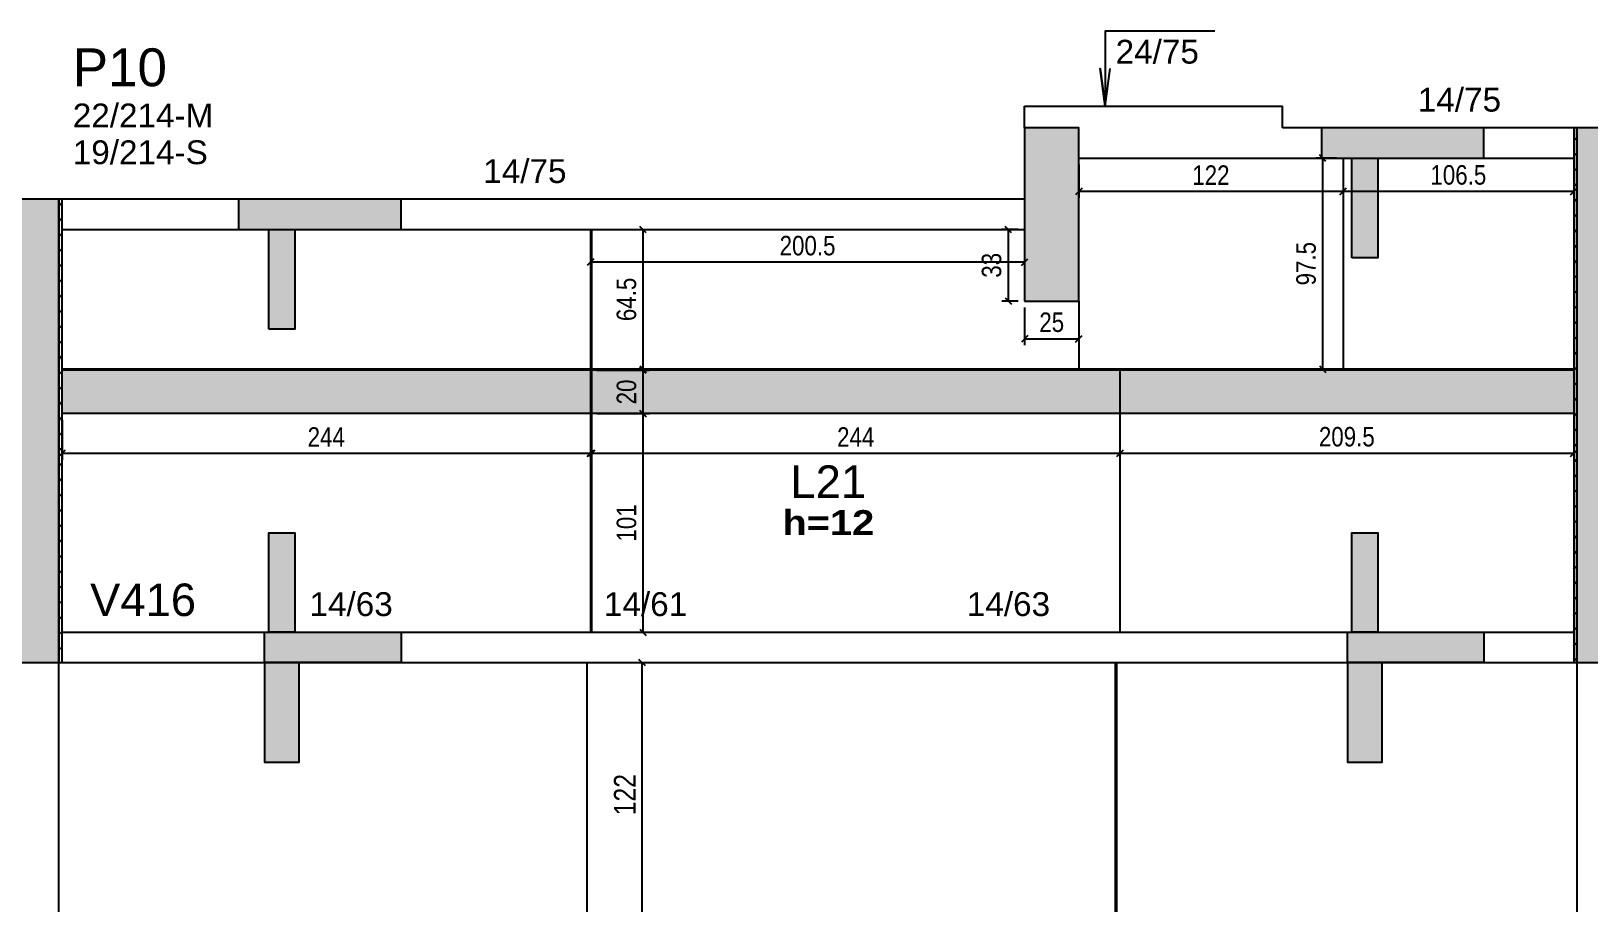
# Model space of a CAD drawing. Extents: x 4150 to 8661, y -614 to 3008.
# Drawn here: x 5153 to 5872, y 1765 to 2168 of the extents above; entities that cross this region are included whole.
import ezdxf

# ---------------------------------------------------------------- set-up
doc = ezdxf.new("R2010")
doc.units = 0
doc.header["$PDMODE"] = 34
for name, color, linetype in [('COTA', 241, 'Continuous'), ('MTH-COTAS7', 31, 'Continuous'), ('MTH-DIM-PILAR', 3, 'Continuous'), ('MTH-DIM-VIGA', 3, 'Continuous'), ('MTH-FACE-VIGA', 7, 'Continuous'), ('MTH-LINHA-SEÇÃO', 16, 'Continuous'), ('MTH-PILAR-SEGUE', 5, 'Continuous'), ('MTH-SOMBRA21', 150, 'Continuous'), ('MTH-SOMBRA25', 253, 'Continuous'), ('MTH-TIT1-PILAR', 5, 'Continuous'), ('MTH-TIT1-VIGA', 5, 'Continuous'), ('MTH-TXT-NEGRITO', 5, 'Continuous'), ('Painéis', 200, 'Continuous')]:
    doc.layers.add(name, color=color, linetype=linetype)
doc.layers.add('Hachura', color=251, linetype='Continuous', lineweight=9)
doc.styles.add('COTA TECNICA', font='techl___.ttf', dxfattribs={"height": 10})
doc.styles.add('COTA TECNICA-50', font='techl___.ttf', dxfattribs={"height": 9})
doc.styles.add('TQS_ARIAL', font='arial.ttf')
doc.styles.add('TQS_ARIAL_BLACK', font='ariblk.ttf')
doc.dimstyles.new('COTA PAINEL-50', dxfattribs={"dimtxt": 9, "dimasz": 3, "dimexe": 3, "dimexo": 3, "dimgap": 3, "dimtad": 1, "dimdec": 1, "dimzin": 12, "dimdsep": 46, "dimtxsty": 'COTA TECNICA-50', "dimblk1": 'OBLIQUE', "dimblk2": 'OBLIQUE', "dimsah": 1, "dimcen": 0.9, "dimclrd": 4, "dimclre": 4, "dimclrt": 240, "dimadec": 1, "dimazin": 3, "dimtfac": 1, "dimtdec": 1, "dimtmove": 0, "dimatfit": 3, "dimfxl": 1, "dimtolj": 1, "dimtzin": 12, "dimarcsym": 0})
doc.dimstyles.new('PAINEL', dxfattribs={"dimtxt": 10, "dimasz": 3, "dimexe": 3, "dimexo": 3, "dimgap": 3, "dimtad": 1, "dimdec": 1, "dimzin": 12, "dimdsep": 46, "dimtxsty": 'COTA TECNICA', "dimblk1": 'OBLIQUE', "dimblk2": 'OBLIQUE', "dimsah": 1, "dimcen": 0.9, "dimclrd": 4, "dimclre": 4, "dimclrt": 240, "dimadec": 1, "dimazin": 3, "dimtfac": 1, "dimtdec": 1, "dimtmove": 0, "dimatfit": 3, "dimfxl": 1, "dimtolj": 1, "dimtzin": 12, "dimarcsym": 0})

# ---------------------------------------------------------------- blocks, each defined once
blk = doc.blocks.new('_Oblique')
at = {"color": 0, "linetype": 'ByBlock', "lineweight": -2}
blk.add_line((-0.5, -0.5), (0.5, 0.5), dxfattribs=at)
blk = doc.blocks.new('*D45')
at = {"layer": 'COTA', "color": 4, "lineweight": -2, "transparency": 16777216}
for p, q in [((5411.35, 2073.37), (5411.35, 2058.3)), ((5611.85, 2073.37), (5611.85, 2058.3)), ((5611.85, 2061.3), (5411.35, 2061.3))]:
    blk.add_line(p, q, dxfattribs=at)
at = {"layer": 'Defpoints', "color": 0, "transparency": 16777216}
for p in [(5411.35, 2076.37), (5611.85, 2076.37), (5411.35, 2061.3)]:
    blk.add_point(p, dxfattribs=at)
at = {"layer": 'COTA', "color": 4, "lineweight": -2, "transparency": 16777216, "xscale": 3, "yscale": 3, "zscale": 3, "rotation": 180}
blk.add_blockref('_Oblique', (5411.35, 2061.3), dxfattribs=at)
at = {"layer": 'COTA', "color": 4, "lineweight": -2, "transparency": 16777216, "xscale": 3, "yscale": 3, "zscale": 3}
blk.add_blockref('_Oblique', (5611.85, 2061.3), dxfattribs=at)
at = {"layer": 'COTA', "color": 240, "transparency": 16777216, "insert": (5511.6, 2068.9), "char_height": 9, "attachment_point": 5, "style": 'COTA TECNICA-50'}
blk.add_mtext('\\A1;200.5', dxfattribs=at)
blk = doc.blocks.new('*D46')
at = {"layer": 'COTA', "color": 4, "lineweight": -2, "transparency": 16777216}
for p, q in [((5608.85, 2076.37), (5601.3, 2076.37)), ((5604.3, 2076.37), (5604.3, 2043.37)), ((5608.85, 2043.37), (5601.3, 2043.37))]:
    blk.add_line(p, q, dxfattribs=at)
at = {"layer": 'Defpoints', "color": 0, "transparency": 16777216}
for p in [(5611.85, 2076.37), (5604.3, 2043.37), (5611.85, 2043.37)]:
    blk.add_point(p, dxfattribs=at)
at = {"layer": 'COTA', "color": 4, "lineweight": -2, "transparency": 16777216, "xscale": 3, "yscale": 3, "zscale": 3}
for p, rotation in [((5604.3, 2076.37), 90), ((5604.3, 2043.37), 270)]:
    blk.add_blockref('_Oblique', p, dxfattribs=dict(at, rotation=rotation))
at = {"layer": 'COTA', "color": 240, "transparency": 16777216, "insert": (5596.6, 2059.87), "char_height": 9, "attachment_point": 5, "rotation": 90, "style": 'COTA TECNICA-50'}
blk.add_mtext('\\A1;33', dxfattribs=at)
blk = doc.blocks.new('*D47')
at = {"layer": 'COTA', "color": 4, "lineweight": -2, "transparency": 16777216}
for p, q in [((5655.85, 1988.37), (5655.85, 1970.02)), ((5865.35, 1988.37), (5865.35, 1970.02)), ((5865.35, 1973.02), (5655.85, 1973.02))]:
    blk.add_line(p, q, dxfattribs=at)
at = {"layer": 'Defpoints', "color": 0, "transparency": 16777216}
for p in [(5655.85, 1991.37), (5865.35, 1991.37), (5655.85, 1973.02)]:
    blk.add_point(p, dxfattribs=at)
at = {"layer": 'COTA', "color": 4, "lineweight": -2, "transparency": 16777216, "xscale": 3, "yscale": 3, "zscale": 3, "rotation": 180}
blk.add_blockref('_Oblique', (5655.85, 1973.02), dxfattribs=at)
at = {"layer": 'COTA', "color": 4, "lineweight": -2, "transparency": 16777216, "xscale": 3, "yscale": 3, "zscale": 3}
blk.add_blockref('_Oblique', (5865.35, 1973.02), dxfattribs=at)
at = {"layer": 'COTA', "color": 240, "transparency": 16777216, "insert": (5760.6, 1980.64), "char_height": 9, "attachment_point": 5, "style": 'COTA TECNICA-50'}
blk.add_mtext('\\A1;209.5', dxfattribs=at)
blk = doc.blocks.new('*D48')
at = {"layer": 'COTA', "color": 4, "lineweight": -2, "transparency": 16777216}
for p, q in [((5411.85, 1988.37), (5411.85, 1970.02)), ((5655.85, 1988.37), (5655.85, 1970.02)), ((5655.85, 1973.02), (5411.85, 1973.02))]:
    blk.add_line(p, q, dxfattribs=at)
at = {"layer": 'Defpoints', "color": 0, "transparency": 16777216}
for p in [(5411.85, 1991.37), (5655.85, 1991.37), (5411.85, 1973.02)]:
    blk.add_point(p, dxfattribs=at)
at = {"layer": 'COTA', "color": 4, "lineweight": -2, "transparency": 16777216, "xscale": 3, "yscale": 3, "zscale": 3, "rotation": 180}
blk.add_blockref('_Oblique', (5411.85, 1973.02), dxfattribs=at)
at = {"layer": 'COTA', "color": 4, "lineweight": -2, "transparency": 16777216, "xscale": 3, "yscale": 3, "zscale": 3}
blk.add_blockref('_Oblique', (5655.85, 1973.02), dxfattribs=at)
at = {"layer": 'COTA', "color": 240, "transparency": 16777216, "insert": (5533.85, 1980.58), "char_height": 9, "attachment_point": 5, "style": 'COTA TECNICA-50'}
blk.add_mtext('\\A1;244', dxfattribs=at)
blk = doc.blocks.new('*D49')
at = {"layer": 'COTA', "color": 4, "lineweight": -2, "transparency": 16777216}
for p, q in [((5167.35, 1988.37), (5167.35, 1970.02)), ((5411.35, 1988.37), (5411.35, 1970.02)), ((5411.35, 1973.02), (5167.35, 1973.02))]:
    blk.add_line(p, q, dxfattribs=at)
at = {"layer": 'Defpoints', "color": 0, "transparency": 16777216}
for p in [(5167.35, 1991.37), (5411.35, 1991.37), (5167.35, 1973.02)]:
    blk.add_point(p, dxfattribs=at)
at = {"layer": 'COTA', "color": 4, "lineweight": -2, "transparency": 16777216, "xscale": 3, "yscale": 3, "zscale": 3, "rotation": 180}
blk.add_blockref('_Oblique', (5167.35, 1973.02), dxfattribs=at)
at = {"layer": 'COTA', "color": 4, "lineweight": -2, "transparency": 16777216, "xscale": 3, "yscale": 3, "zscale": 3}
blk.add_blockref('_Oblique', (5411.35, 1973.02), dxfattribs=at)
at = {"layer": 'COTA', "color": 240, "transparency": 16777216, "insert": (5289.35, 1980.58), "char_height": 9, "attachment_point": 5, "style": 'COTA TECNICA-50'}
blk.add_mtext('\\A1;244', dxfattribs=at)
blk = doc.blocks.new('*D50')
at = {"layer": 'COTA', "color": 4, "lineweight": -2, "transparency": 16777216}
for p, q in [((5414.35, 1991.37), (5438.62, 1991.37)), ((5435.62, 1890.37), (5435.62, 1991.37)), ((5414.35, 1890.37), (5438.62, 1890.37))]:
    blk.add_line(p, q, dxfattribs=at)
at = {"layer": 'Defpoints', "color": 0, "transparency": 16777216}
for p in [(5411.35, 1991.37), (5435.62, 1991.37), (5411.35, 1890.37)]:
    blk.add_point(p, dxfattribs=at)
at = {"layer": 'COTA', "color": 4, "lineweight": -2, "transparency": 16777216, "xscale": 3, "yscale": 3, "zscale": 3}
for p, rotation in [((5435.62, 1991.37), 90), ((5435.62, 1890.37), 270)]:
    blk.add_blockref('_Oblique', p, dxfattribs=dict(at, rotation=rotation))
at = {"layer": 'COTA', "color": 240, "transparency": 16777216, "insert": (5428.03, 1940.87), "char_height": 9, "attachment_point": 5, "rotation": 90, "style": 'COTA TECNICA-50'}
blk.add_mtext('\\A1;101', dxfattribs=at)
blk = doc.blocks.new('*D51')
at = {"layer": 'COTA', "color": 4, "lineweight": -2, "transparency": 16777216}
for p, q in [((5414.35, 2011.37), (5438.62, 2011.37)), ((5435.62, 1991.37), (5435.62, 2011.37)), ((5414.35, 1991.37), (5438.62, 1991.37))]:
    blk.add_line(p, q, dxfattribs=at)
at = {"layer": 'Defpoints', "color": 0, "transparency": 16777216}
for p in [(5411.35, 2011.37), (5435.62, 2011.37), (5411.35, 1991.37)]:
    blk.add_point(p, dxfattribs=at)
at = {"layer": 'COTA', "color": 4, "lineweight": -2, "transparency": 16777216, "xscale": 3, "yscale": 3, "zscale": 3}
for p, rotation in [((5435.62, 2011.37), 90), ((5435.62, 1991.37), 270)]:
    blk.add_blockref('_Oblique', p, dxfattribs=dict(at, rotation=rotation))
at = {"layer": 'COTA', "color": 240, "transparency": 16777216, "insert": (5428.03, 2001.37), "char_height": 9, "attachment_point": 5, "rotation": 90, "style": 'COTA TECNICA-50'}
blk.add_mtext('\\A1;20', dxfattribs=at)
blk = doc.blocks.new('*D52')
at = {"layer": 'COTA', "color": 4, "lineweight": -2, "transparency": 16777216}
for p, q in [((5414.35, 2076.37), (5438.62, 2076.37)), ((5435.62, 2011.87), (5435.62, 2076.37)), ((5414.35, 2011.87), (5438.62, 2011.87))]:
    blk.add_line(p, q, dxfattribs=at)
at = {"layer": 'Defpoints', "color": 0, "transparency": 16777216}
for p in [(5411.35, 2076.37), (5435.62, 2076.37), (5411.35, 2011.87)]:
    blk.add_point(p, dxfattribs=at)
at = {"layer": 'COTA', "color": 4, "lineweight": -2, "transparency": 16777216, "xscale": 3, "yscale": 3, "zscale": 3}
for p, rotation in [((5435.62, 2076.37), 90), ((5435.62, 2011.87), 270)]:
    blk.add_blockref('_Oblique', p, dxfattribs=dict(at, rotation=rotation))
at = {"layer": 'COTA', "color": 240, "transparency": 16777216, "insert": (5428.02, 2044.12), "char_height": 9, "attachment_point": 5, "rotation": 90, "style": 'COTA TECNICA-50'}
blk.add_mtext('\\A1;64.5', dxfattribs=at)
blk = doc.blocks.new('*D53')
at = {"layer": 'COTA', "color": 4, "lineweight": -2, "transparency": 16777216}
for p, q in [((5611.85, 2040.37), (5611.85, 2022.92)), ((5636.85, 2040.37), (5636.85, 2022.92)), ((5611.85, 2025.92), (5636.85, 2025.92))]:
    blk.add_line(p, q, dxfattribs=at)
at = {"layer": 'Defpoints', "color": 0, "transparency": 16777216}
for p in [(5611.85, 2043.37), (5636.85, 2043.37), (5636.85, 2025.92)]:
    blk.add_point(p, dxfattribs=at)
at = {"layer": 'COTA', "color": 4, "lineweight": -2, "transparency": 16777216, "xscale": 3, "yscale": 3, "zscale": 3, "rotation": 180}
blk.add_blockref('_Oblique', (5611.85, 2025.92), dxfattribs=at)
at = {"layer": 'COTA', "color": 4, "lineweight": -2, "transparency": 16777216, "xscale": 3, "yscale": 3, "zscale": 3}
blk.add_blockref('_Oblique', (5636.85, 2025.92), dxfattribs=at)
at = {"layer": 'COTA', "color": 240, "transparency": 16777216, "insert": (5624.35, 2033.52), "char_height": 9, "attachment_point": 5, "style": 'COTA TECNICA-50'}
blk.add_mtext('\\A1;25', dxfattribs=at)
blk = doc.blocks.new('*D54')
at = {"layer": 'COTA', "color": 4, "lineweight": -2, "transparency": 16777216}
for p, q in [((5758.85, 2106.37), (5758.85, 2090.97)), ((5865.35, 2106.37), (5865.35, 2090.97)), ((5865.35, 2093.97), (5758.85, 2093.97))]:
    blk.add_line(p, q, dxfattribs=at)
at = {"layer": 'Defpoints', "color": 0, "transparency": 16777216}
for p in [(5758.85, 2109.37), (5865.35, 2109.37), (5758.85, 2093.97)]:
    blk.add_point(p, dxfattribs=at)
at = {"layer": 'COTA', "color": 4, "lineweight": -2, "transparency": 16777216, "xscale": 3, "yscale": 3, "zscale": 3, "rotation": 180}
blk.add_blockref('_Oblique', (5758.85, 2093.97), dxfattribs=at)
at = {"layer": 'COTA', "color": 4, "lineweight": -2, "transparency": 16777216, "xscale": 3, "yscale": 3, "zscale": 3}
blk.add_blockref('_Oblique', (5865.35, 2093.97), dxfattribs=at)
at = {"layer": 'COTA', "color": 240, "transparency": 16777216, "insert": (5812.1, 2101.57), "char_height": 9, "attachment_point": 5, "style": 'COTA TECNICA-50'}
blk.add_mtext('\\A1;106.5', dxfattribs=at)
blk = doc.blocks.new('*D55')
at = {"layer": 'COTA', "color": 4, "lineweight": -2, "transparency": 16777216}
for p, q in [((5636.85, 2106.37), (5636.85, 2090.97)), ((5758.85, 2106.37), (5758.85, 2090.97)), ((5758.85, 2093.97), (5636.85, 2093.97))]:
    blk.add_line(p, q, dxfattribs=at)
at = {"layer": 'Defpoints', "color": 0, "transparency": 16777216}
for p in [(5636.85, 2109.37), (5758.85, 2109.37), (5636.85, 2093.97)]:
    blk.add_point(p, dxfattribs=at)
at = {"layer": 'COTA', "color": 4, "lineweight": -2, "transparency": 16777216, "xscale": 3, "yscale": 3, "zscale": 3, "rotation": 180}
blk.add_blockref('_Oblique', (5636.85, 2093.97), dxfattribs=at)
at = {"layer": 'COTA', "color": 4, "lineweight": -2, "transparency": 16777216, "xscale": 3, "yscale": 3, "zscale": 3}
blk.add_blockref('_Oblique', (5758.85, 2093.97), dxfattribs=at)
at = {"layer": 'COTA', "color": 240, "transparency": 16777216, "insert": (5697.85, 2101.53), "char_height": 9, "attachment_point": 5, "style": 'COTA TECNICA-50'}
blk.add_mtext('\\A1;122', dxfattribs=at)
blk = doc.blocks.new('*D56')
at = {"layer": 'COTA', "color": 4, "lineweight": -2, "transparency": 16777216}
for p, q in [((5755.85, 2109.37), (5746.46, 2109.37)), ((5749.46, 2011.87), (5749.46, 2109.37)), ((5755.85, 2011.87), (5746.46, 2011.87))]:
    blk.add_line(p, q, dxfattribs=at)
at = {"layer": 'Defpoints', "color": 0, "transparency": 16777216}
for p in [(5749.46, 2109.37), (5758.85, 2109.37), (5758.85, 2011.87)]:
    blk.add_point(p, dxfattribs=at)
at = {"layer": 'COTA', "color": 4, "lineweight": -2, "transparency": 16777216, "xscale": 3, "yscale": 3, "zscale": 3}
for p, rotation in [((5749.46, 2109.37), 90), ((5749.46, 2011.87), 270)]:
    blk.add_blockref('_Oblique', p, dxfattribs=dict(at, rotation=rotation))
at = {"layer": 'COTA', "color": 240, "transparency": 16777216, "insert": (5741.83, 2060.62), "char_height": 9, "attachment_point": 5, "rotation": 90, "style": 'COTA TECNICA-50'}
blk.add_mtext('\\A1;97.5', dxfattribs=at)
blk = doc.blocks.new('*D215')
at = {"layer": 'COTA', "color": 4, "lineweight": -2, "transparency": 16777216}
for p, q in [((5412.85, 1876.37), (5438.27, 1876.37)), ((5435.27, 1754.37), (5435.27, 1876.37)), ((5412.85, 1754.37), (5438.27, 1754.37))]:
    blk.add_line(p, q, dxfattribs=at)
at = {"layer": 'Defpoints', "color": 0, "transparency": 16777216}
for p in [(5409.85, 1876.37), (5435.27, 1876.37), (5409.85, 1754.37)]:
    blk.add_point(p, dxfattribs=at)
at = {"layer": 'COTA', "color": 4, "lineweight": -2, "transparency": 16777216, "xscale": 3, "yscale": 3, "zscale": 3}
for p, rotation in [((5435.27, 1876.37), 90), ((5435.27, 1754.37), 270)]:
    blk.add_blockref('_Oblique', p, dxfattribs=dict(at, rotation=rotation))
at = {"layer": 'COTA', "color": 240, "transparency": 16777216, "insert": (5427.21, 1815.37), "char_height": 10, "attachment_point": 5, "rotation": 90, "style": 'COTA TECNICA'}
blk.add_mtext('\\A1;122', dxfattribs=at)

msp = doc.modelspace()

# ---------------------------------------------------------------- hatches: boundary and pattern name
at = {"layer": 'Hachura'}
h = msp.add_hatch(color=256, dxfattribs=at)
h.dxf.hatch_style = 1
h.paths.add_polyline_path([(5655.85, 2011.37), (5865.35, 2011.37), (5865.35, 1991.37), (5655.85, 1991.37)])
h.paths.add_polyline_path([(5411.85, 2011.37), (5655.85, 2011.37), (5655.85, 1991.37), (5411.85, 1991.37)])
h.paths.add_polyline_path([(5167.35, 2011.37), (5411.35, 2011.37), (5411.35, 1991.37), (5167.35, 1991.37)])

# ---------------------------------------------------------------- linework, layer by layer
at = {"layer": 'MTH-COTAS7', "linetype": 'Continuous'}
msp.add_lwpolyline([(5699.63, 2168.03), (5649.01, 2168.03), (5649.01, 2133.37), (5646.72, 2150.72), (5649.01, 2133.37), (5651.29, 2150.72)], dxfattribs=at)
at = {"layer": 'MTH-FACE-VIGA', "linetype": 'Continuous'}
for p, q in [((5611.85, 2133.37), (5730.85, 2133.37)), ((5611.85, 2123.37), (5611.85, 2133.37)), ((5730.85, 2123.37), (5730.85, 2133.37)), ((5866.85, 2123.37), (5730.85, 2123.37)), ((5865.35, 2117.5), (5866.83, 2118.97)), ((5866.83, 2118.97), (5866.85, 2119)), ((5636.85, 2109.37), (5865.35, 2109.37)), ((5865.35, 2110.43), (5866.78, 2111.86)), ((5866.78, 2111.86), (5866.85, 2111.93)), ((5865.35, 2103.36), (5866.74, 2104.74)), ((5866.74, 2104.74), (5866.85, 2104.86)), ((5865.35, 2096.28), (5866.7, 2097.63)), ((5866.7, 2097.63), (5866.85, 2097.78)), ((5611.85, 2090.37), (5165.85, 2090.37)), ((5165.85, 2087.25), (5167.34, 2088.74)), ((5167.34, 2088.74), (5167.35, 2088.75)), ((5865.35, 2089.21), (5866.66, 2090.51)), ((5866.66, 2090.51), (5866.85, 2090.71)), ((5165.85, 2080.18), (5167.29, 2081.62)), ((5167.29, 2081.62), (5167.35, 2081.68)), ((5865.35, 2082.14), (5866.61, 2083.4)), ((5866.61, 2083.4), (5866.85, 2083.64)), ((5165.85, 2073.11), (5167.24, 2074.5)), ((5167.24, 2074.5), (5167.35, 2074.61)), ((5167.35, 2076.37), (5611.85, 2076.37)), ((5865.35, 2075.07), (5866.57, 2076.29)), ((5866.57, 2076.29), (5866.85, 2076.57)), ((5165.85, 2066.04), (5167.19, 2067.38)), ((5167.19, 2067.38), (5167.35, 2067.54)), ((5865.35, 2068), (5866.53, 2069.17)), ((5866.53, 2069.17), (5866.85, 2069.5)), ((5165.85, 2058.97), (5167.14, 2060.26)), ((5167.14, 2060.26), (5167.35, 2060.47)), ((5865.35, 2060.93), (5866.48, 2062.06)), ((5866.48, 2062.06), (5866.85, 2062.43)), ((5165.85, 2051.9), (5167.09, 2053.13)), ((5167.09, 2053.13), (5167.35, 2053.4)), ((5865.35, 2053.86), (5866.44, 2054.94)), ((5866.44, 2054.94), (5866.85, 2055.36)), ((5165.85, 2044.82), (5167.04, 2046.01)), ((5167.04, 2046.01), (5167.35, 2046.32)), ((5865.35, 2046.79), (5866.4, 2047.83)), ((5866.4, 2047.83), (5866.85, 2048.29)), ((5165.85, 2037.75), (5166.99, 2038.89)), ((5166.99, 2038.89), (5167.35, 2039.25)), ((5865.35, 2039.72), (5866.35, 2040.71)), ((5866.35, 2040.71), (5866.85, 2041.22)), ((5165.85, 2030.68), (5166.94, 2031.77)), ((5166.94, 2031.77), (5167.35, 2032.18)), ((5865.35, 2032.64), (5866.31, 2033.6)), ((5866.31, 2033.6), (5866.85, 2034.14)), ((5165.85, 2023.61), (5166.89, 2024.65)), ((5166.89, 2024.65), (5167.35, 2025.11)), ((5865.35, 2025.57), (5866.27, 2026.49)), ((5866.27, 2026.49), (5866.85, 2027.07)), ((5165.85, 2016.54), (5166.84, 2017.53)), ((5166.84, 2017.53), (5167.35, 2018.04)), ((5865.35, 2018.5), (5866.22, 2019.37)), ((5866.22, 2019.37), (5866.85, 2020)), ((5165.85, 2009.47), (5166.79, 2010.41)), ((5166.79, 2010.41), (5167.35, 2010.97)), ((5865.35, 2011.43), (5866.18, 2012.26)), ((5866.18, 2012.26), (5866.85, 2012.93)), ((5165.85, 2002.4), (5166.74, 2003.29)), ((5166.74, 2003.29), (5167.35, 2003.9)), ((5865.35, 2004.36), (5866.14, 2005.14)), ((5866.14, 2005.14), (5866.85, 2005.86)), ((5165.85, 1995.33), (5166.69, 1996.17)), ((5166.69, 1996.17), (5167.35, 1996.83)), ((5865.35, 1997.29), (5866.09, 1998.03)), ((5866.09, 1998.03), (5866.85, 1998.79)), ((5165.85, 1988.26), (5166.64, 1989.05)), ((5166.64, 1989.05), (5167.35, 1989.76)), ((5865.35, 1990.22), (5866.05, 1990.91)), ((5866.05, 1990.91), (5866.85, 1991.72)), ((5165.85, 1981.19), (5166.59, 1981.92)), ((5166.59, 1981.92), (5167.35, 1982.69)), ((5865.35, 1983.15), (5866.01, 1983.8)), ((5866.01, 1983.8), (5866.85, 1984.65)), ((5165.85, 1974.11), (5166.54, 1974.8)), ((5166.54, 1974.8), (5167.35, 1975.61)), ((5865.35, 1976.08), (5865.96, 1976.69)), ((5865.96, 1976.69), (5866.85, 1977.58)), ((5165.85, 1967.04), (5166.49, 1967.68)), ((5166.49, 1967.68), (5167.35, 1968.54)), ((5865.35, 1969.01), (5865.92, 1969.57)), ((5865.92, 1969.57), (5866.85, 1970.51)), ((5165.85, 1959.97), (5166.45, 1960.56)), ((5166.45, 1960.56), (5167.35, 1961.47)), ((5865.35, 1961.93), (5865.88, 1962.46)), ((5865.83, 1955.34), (5866.85, 1956.36)), ((5865.88, 1962.46), (5866.85, 1963.43)), ((5165.85, 1952.9), (5166.4, 1953.44)), ((5166.4, 1953.44), (5167.35, 1954.4)), ((5865.35, 1954.86), (5865.83, 1955.34)), ((5865.79, 1948.23), (5866.85, 1949.29)), ((5165.85, 1945.83), (5166.35, 1946.32)), ((5166.35, 1946.32), (5167.35, 1947.33)), ((5865.35, 1947.79), (5865.79, 1948.23)), ((5865.75, 1941.11), (5866.85, 1942.22)), ((5165.85, 1938.76), (5166.3, 1939.2)), ((5166.3, 1939.2), (5167.35, 1940.26)), ((5865.35, 1940.72), (5865.75, 1941.11)), ((5865.7, 1934), (5866.85, 1935.15)), ((5165.85, 1931.69), (5166.25, 1932.08)), ((5166.25, 1932.08), (5167.35, 1933.19)), ((5865.35, 1933.65), (5865.7, 1934)), ((5865.66, 1926.89), (5866.85, 1928.08)), ((5165.85, 1924.62), (5166.2, 1924.96)), ((5166.2, 1924.96), (5167.35, 1926.12)), ((5865.35, 1926.58), (5865.66, 1926.89)), ((5865.62, 1919.77), (5866.85, 1921.01)), ((5165.85, 1917.55), (5166.15, 1917.84)), ((5166.15, 1917.84), (5167.35, 1919.05)), ((5865.35, 1919.51), (5865.62, 1919.77)), ((5865.58, 1912.66), (5866.85, 1913.94)), ((5165.85, 1910.47), (5166.1, 1910.72)), ((5166.1, 1910.72), (5167.35, 1911.97)), ((5865.35, 1912.44), (5865.58, 1912.66)), ((5865.53, 1905.54), (5866.85, 1906.87)), ((5165.85, 1903.4), (5166.05, 1903.59)), ((5166.05, 1903.59), (5167.35, 1904.9)), ((5865.35, 1905.37), (5865.53, 1905.54)), ((5865.49, 1898.43), (5866.85, 1899.79)), ((5165.85, 1896.33), (5166, 1896.47)), ((5166, 1896.47), (5167.35, 1897.83)), ((5865.35, 1898.29), (5865.49, 1898.43)), ((5865.45, 1891.31), (5866.85, 1892.72)), ((5165.85, 1889.26), (5165.95, 1889.35)), ((5165.95, 1889.35), (5167.35, 1890.76)), ((5167.35, 1890.37), (5865.35, 1890.37)), ((5865.35, 1891.22), (5865.45, 1891.31)), ((5865.4, 1884.2), (5866.85, 1885.65)), ((5165.85, 1882.19), (5165.9, 1882.23)), ((5165.9, 1882.23), (5167.35, 1883.69)), ((5865.35, 1884.15), (5865.4, 1884.2)), ((5865.36, 1877.09), (5866.85, 1878.58)), ((5165.85, 1433.37), (5165.85, 1876.37)), ((5165.85, 1876.37), (5866.85, 1876.37)), ((5167.11, 1876.37), (5167.35, 1876.62)), ((5866.85, 1876.37), (5866.85, 1433.37))]:
    msp.add_line(p, q, dxfattribs=at)
for points in [[(5866.85, 2123.37), (5865.35, 2123.37), (5865.35, 1876.37), (5866.85, 1876.37), (5866.85, 2123.37)], [(5167.35, 2090.37), (5165.85, 2090.37), (5165.85, 1876.37), (5167.35, 1876.37), (5167.35, 2090.37)]]:
    msp.add_lwpolyline(points, dxfattribs=at)
at = {"layer": 'MTH-LINHA-SEÇÃO', "linetype": 'Continuous'}
for points in [[(5823.85, 2123.37), (5748.85, 2123.37), (5748.85, 2109.37), (5823.85, 2109.37), (5823.85, 2123.37)], [(5762.85, 2063.37), (5762.85, 2109.37), (5774.85, 2109.37), (5774.85, 2063.37), (5762.85, 2063.37)], [(5323.89, 2090.37), (5248.89, 2090.37), (5248.89, 2076.37), (5323.89, 2076.37), (5323.89, 2090.37)], [(5262.89, 2030.37), (5262.89, 2076.37), (5274.89, 2076.37), (5274.89, 2030.37), (5262.89, 2030.37)], [(5262.89, 1890.37), (5262.89, 1936.37), (5274.89, 1936.37), (5274.89, 1890.37), (5262.89, 1890.37)], [(5762.85, 1890.37), (5762.85, 1936.37), (5774.85, 1936.37), (5774.85, 1890.37), (5762.85, 1890.37)], [(5323.89, 1876.37), (5260.89, 1876.37), (5260.89, 1890.37), (5323.89, 1890.37), (5323.89, 1876.37)], [(5823.85, 1876.37), (5760.85, 1876.37), (5760.85, 1890.37), (5823.85, 1890.37), (5823.85, 1876.37)], [(5260.89, 1876.37), (5260.89, 1830.37), (5276.89, 1830.37), (5276.89, 1876.37), (5260.89, 1876.37)], [(5760.85, 1876.37), (5760.85, 1830.37), (5776.85, 1830.37), (5776.85, 1876.37), (5760.85, 1876.37)]]:
    msp.add_lwpolyline(points, dxfattribs=at)
at = {"layer": 'MTH-PILAR-SEGUE', "linetype": 'Continuous'}
for points in [[(5611.85, 2043.37), (5636.85, 2043.37), (5636.85, 2123.37), (5611.85, 2123.37), (5611.85, 2043.37)], [(5866.85, 1876.37), (5885.85, 1876.37), (5885.85, 2123.37), (5866.85, 2123.37), (5866.85, 1876.37)], [(5146.85, 1876.37), (5165.85, 1876.37), (5165.85, 2090.37), (5146.85, 2090.37), (5146.85, 1876.37)]]:
    msp.add_lwpolyline(points, dxfattribs=at)
at = {"layer": 'MTH-SOMBRA21', "linetype": 'Continuous'}
for points in [[(5823.85, 2123.37), (5748.85, 2123.37), (5748.85, 2109.37)], [(5823.85, 2123.37), (5748.85, 2109.37), (5823.85, 2109.37)], [(5823.85, 2123.37), (5823.85, 2109.37), (5823.85, 2123.37)], [(5762.85, 2063.37), (5762.85, 2109.37), (5774.85, 2109.37)], [(5762.85, 2063.37), (5774.85, 2109.37), (5774.85, 2063.37)], [(5323.89, 2090.37), (5248.89, 2090.37), (5248.89, 2076.37)], [(5323.89, 2090.37), (5248.89, 2076.37), (5323.89, 2076.37)], [(5323.89, 2090.37), (5323.89, 2076.37), (5323.89, 2090.37)], [(5262.89, 2030.37), (5262.89, 2076.37), (5274.89, 2076.37)], [(5262.89, 2030.37), (5274.89, 2076.37), (5274.89, 2030.37)], [(5762.85, 2063.37), (5774.85, 2063.37), (5762.85, 2063.37)], [(5262.89, 2030.37), (5274.89, 2030.37), (5262.89, 2030.37)], [(5262.89, 1890.37), (5262.89, 1936.37), (5274.89, 1936.37)], [(5262.89, 1890.37), (5274.89, 1936.37), (5274.89, 1890.37)], [(5762.85, 1890.37), (5762.85, 1936.37), (5774.85, 1936.37)], [(5762.85, 1890.37), (5774.85, 1936.37), (5774.85, 1890.37)], [(5323.89, 1876.37), (5260.89, 1876.37), (5260.89, 1890.37)], [(5323.89, 1876.37), (5260.89, 1890.37), (5323.89, 1890.37)], [(5262.89, 1890.37), (5274.89, 1890.37), (5262.89, 1890.37)], [(5323.89, 1876.37), (5323.89, 1890.37), (5323.89, 1876.37)], [(5823.85, 1876.37), (5760.85, 1876.37), (5760.85, 1890.37)], [(5823.85, 1876.37), (5760.85, 1890.37), (5823.85, 1890.37)], [(5762.85, 1890.37), (5774.85, 1890.37), (5762.85, 1890.37)], [(5823.85, 1876.37), (5823.85, 1890.37), (5823.85, 1876.37)], [(5260.89, 1876.37), (5260.89, 1830.37), (5276.89, 1830.37)], [(5260.89, 1876.37), (5276.89, 1830.37), (5276.89, 1876.37)], [(5260.89, 1876.37), (5276.89, 1876.37), (5260.89, 1876.37)], [(5760.85, 1876.37), (5760.85, 1830.37), (5776.85, 1830.37)], [(5760.85, 1876.37), (5776.85, 1830.37), (5776.85, 1876.37)], [(5760.85, 1876.37), (5776.85, 1876.37), (5760.85, 1876.37)]]:
    msp.add_solid(points, dxfattribs=at)
at = {"layer": 'MTH-SOMBRA25', "linetype": 'Continuous'}
for points in [[(5611.85, 2043.37), (5636.85, 2043.37), (5636.85, 2123.37)], [(5611.85, 2043.37), (5636.85, 2123.37), (5611.85, 2123.37)], [(5611.85, 2043.37), (5611.85, 2123.37), (5611.85, 2043.37)], [(5866.85, 1876.37), (5885.85, 1876.37), (5885.85, 2123.37)], [(5866.85, 1876.37), (5885.85, 2123.37), (5866.85, 2123.37)], [(5866.85, 1876.37), (5866.85, 2123.37), (5866.85, 1876.37)], [(5146.85, 1876.37), (5165.85, 1876.37), (5165.85, 2090.37)], [(5146.85, 1876.37), (5165.85, 2090.37), (5146.85, 2090.37)]]:
    msp.add_solid(points, dxfattribs=at)
at = {"layer": 'Painéis'}
for p, q in [((5758.85, 2109.37), (5758.85, 2011.87)), ((5411.35, 2076.37), (5411.35, 1890.37)), ((5411.85, 2076.37), (5411.85, 1890.37)), ((5636.85, 2043.37), (5636.85, 2011.87)), ((5865.35, 2011.87), (5167.35, 2011.87)), ((5865.35, 2011.37), (5167.35, 2011.37)), ((5655.85, 2011.87), (5655.85, 1890.37)), ((5865.35, 1991.37), (5167.35, 1991.37)), ((5409.85, 1467.37), (5409.85, 1876.37)), ((5653.85, 1487.37), (5653.85, 1876.37)), ((5654.35, 1487.37), (5654.35, 1876.37))]:
    msp.add_line(p, q, dxfattribs=at)

# ---------------------------------------------------------------- texts
at = {"layer": 'MTH-DIM-PILAR', "linetype": 'Continuous', "style": 'TQS_ARIAL'}
for s, p in [('22/214-M', (5172.32, 2123.58)), ('19/214-S', (5172.32, 2106.58))]:
    msp.add_text(s, height=11, dxfattribs=at).set_placement(p)
at = {"layer": 'MTH-DIM-VIGA', "linetype": 'Continuous', "style": 'TQS_ARIAL'}
for s, p in [('24/75', (5653.85, 2153.03)), ('14/75', (5793.37, 2130.87)), ('14/75', (5361.85, 2097.87)), ('14/63', (5281.62, 1897.87)), ('14/61', (5417.57, 1897.87)), ('14/63', (5585.14, 1897.87))]:
    msp.add_text(s, height=11, dxfattribs=at).set_placement(p)
at = {"layer": 'MTH-TIT1-PILAR', "linetype": 'Continuous', "style": 'TQS_ARIAL'}
msp.add_text('P10', height=17.5, dxfattribs=at).set_placement((5172.32, 2142.58))
at = {"layer": 'MTH-TIT1-VIGA', "linetype": 'Continuous', "style": 'TQS_ARIAL'}
for s, p in [('L21', (5503.69, 1952.46)), ('V416', (5180.31, 1897.87))]:
    msp.add_text(s, height=15, dxfattribs=at).set_placement(p)
at = {"layer": 'MTH-TXT-NEGRITO', "color": 3, "linetype": 'Continuous', "style": 'TQS_ARIAL_BLACK'}
msp.add_text('h=12', height=11.5, dxfattribs=at).set_placement((5499.98, 1935.28))

# ---------------------------------------------------------------- dimensions: what is measured, and where the dimension line sits
at = {"layer": 'COTA'}
for base, p1, p2, angle, dimstyle, picture, middle in [((5636.85, 2093.97), (5758.85, 2109.37), (5636.85, 2109.37), 180, 'COTA PAINEL-50', '*D55', (5697.85, 2101.53)), ((5435.62, 2011.37), (5411.35, 1991.37), (5411.35, 2011.37), 90, 'COTA PAINEL-50', '*D51', (5428.03, 2001.37)), ((5411.85, 1973.02), (5655.85, 1991.37), (5411.85, 1991.37), 180, 'COTA PAINEL-50', '*D48', (5533.85, 1980.58)), ((5435.27, 1876.37), (5409.85, 1754.37), (5409.85, 1876.37), 90, 'PAINEL', '*D215', (5427.21, 1815.37))]:
    dim = msp.add_linear_dim(base=base, p1=p1, p2=p2, angle=angle, dimstyle=dimstyle, override={"dimtmove": 1}, dxfattribs=at)
    dim.commit()
    dim.dimension.update_dxf_attribs({"geometry": picture, "text_midpoint": middle})
for base, p1, p2, angle, picture, middle in [((5749.46, 2109.37), (5758.85, 2011.87), (5758.85, 2109.37), 90, '*D56', (5741.83, 2060.62)), ((5758.85, 2093.97), (5865.35, 2109.37), (5758.85, 2109.37), 180, '*D54', (5812.1, 2101.57)), ((5411.35, 2061.3), (5611.85, 2076.37), (5411.35, 2076.37), 180, '*D45', (5511.6, 2068.9)), ((5435.62, 2076.37), (5411.35, 2011.87), (5411.35, 2076.37), 90, '*D52', (5428.02, 2044.12)), ((5604.3, 2043.37), (5611.85, 2076.37), (5611.85, 2043.37), 90, '*D46', (5596.6, 2059.87)), ((5636.85, 2025.92), (5611.85, 2043.37), (5636.85, 2043.37), 180, '*D53', (5624.35, 2033.52)), ((5435.62, 1991.37), (5411.35, 1890.37), (5411.35, 1991.37), 90, '*D50', (5428.03, 1940.87)), ((5167.35, 1973.02), (5411.35, 1991.37), (5167.35, 1991.37), 180, '*D49', (5289.35, 1980.58)), ((5655.85, 1973.02), (5865.35, 1991.37), (5655.85, 1991.37), 180, '*D47', (5760.6, 1980.64))]:
    dim = msp.add_linear_dim(base=base, p1=p1, p2=p2, angle=angle, dimstyle='COTA PAINEL-50', dxfattribs=at)
    dim.commit()
    dim.dimension.update_dxf_attribs({"geometry": picture, "text_midpoint": middle})

doc.saveas('drawing.dxf')
